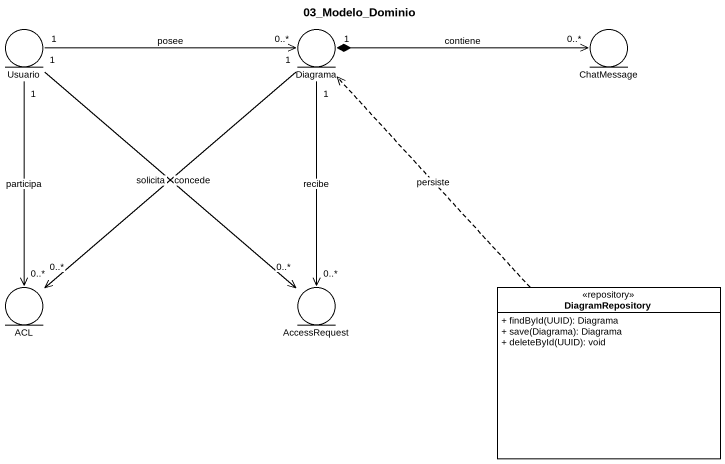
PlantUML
@startuml
title 03_Modelo_Dominio
allowmixing
hide circle
hide empty members
skinparam classAttributeIconSize 0
entity Usuario
entity Diagrama
entity ChatMessage
entity ACL
entity AccessRequest
class DiagramRepository <<repository>> {
  + findById(UUID): Diagrama
  + save(Diagrama): Diagrama
  + deleteById(UUID): void
}
Usuario "1" -right-> "0..*" Diagrama : posee
Usuario "1" --> "0..*" ACL : participa
Usuario "1" --> "0..*" AccessRequest : solicita
Diagrama "1" --> "0..*" ACL : concede
Diagrama "1" --> "0..*" AccessRequest : recibe
ChatMessage "0..*" <-left-* "1" Diagrama : contiene
DiagramRepository .up.> Diagrama : persiste
@enduml
